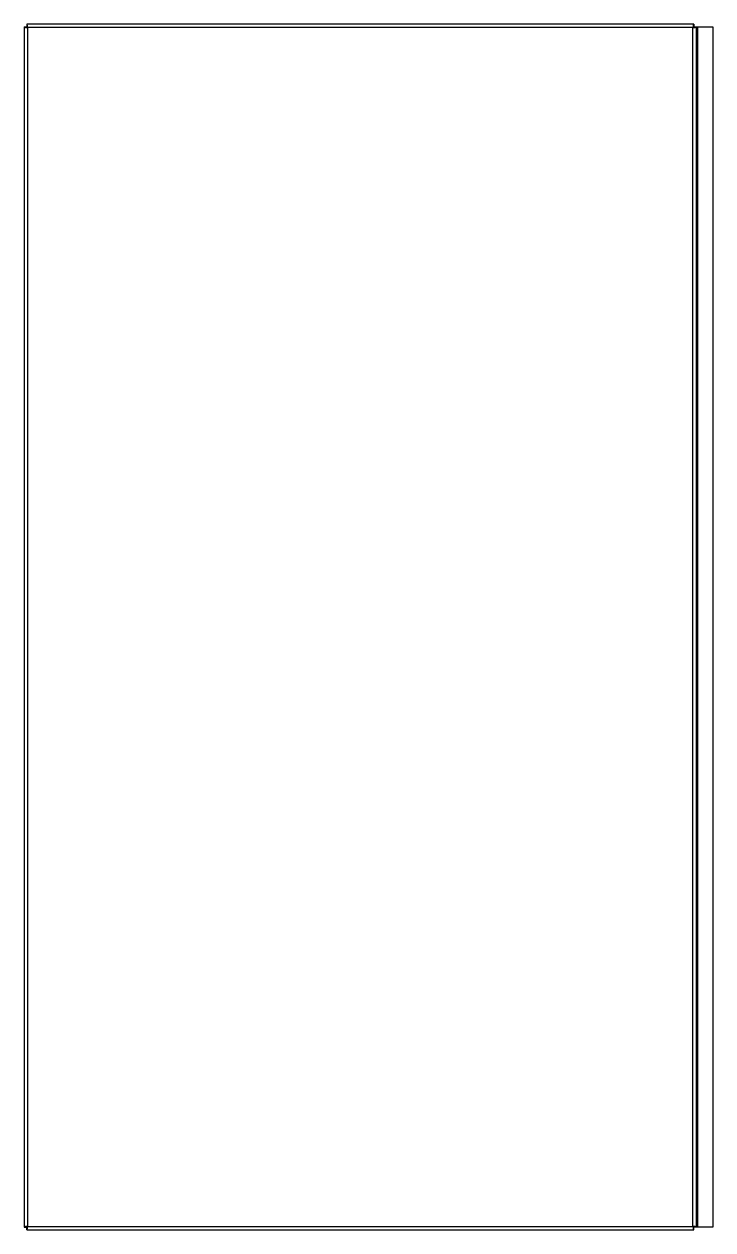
# Model space of a CAD drawing. Header units: inches. Extents: x 0 to 32.4, y 0 to 56.8.
import ezdxf

# ---------------------------------------------------------------- set-up
doc = ezdxf.new("R2010")
doc.units = ezdxf.units.IN
doc.header["$MEASUREMENT"] = 0

msp = doc.modelspace()

# ---------------------------------------------------------------- linework, layer by layer
at = {"color": 7, "linetype": 'Continuous', "lineweight": 25}
for p, q in [((0.132, 56.75), (0.132, 56.645)), ((31.517, 56.75), (0.132, 56.75)), ((31.517, 56.75), (31.517, 56.645)), ((0, 56.618), (0, 0.132)), ((0, 56.618), (0.105, 56.618)), ((31.482, 56.583), (0.167, 56.583)), ((0.167, 56.583), (0.167, 0.167)), ((31.482, 0.167), (31.482, 56.583)), ((31.545, 56.618), (32.42, 56.618)), ((31.649, 0.132), (31.649, 56.618)), ((31.712, 0.132), (31.712, 56.618)), ((32.42, 56.618), (32.42, 0.132)), ((0, 0.132), (0.105, 0.132)), ((0.132, 0), (0.132, 0.105)), ((0.132, 0), (31.517, 0)), ((0.167, 0.167), (31.482, 0.167)), ((31.517, 0), (31.517, 0.105)), ((32.42, 0.132), (31.545, 0.132))]:
    msp.add_line(p, q, dxfattribs=at)
for points, knots in [([(0, 56.618), (0, 56.616), (0.001, 56.615), (0.005, 56.612), (0.009, 56.61), (0.017, 56.607), (0.022, 56.606), (0.034, 56.603), (0.041, 56.602), (0.057, 56.599), (0.065, 56.597), (0.083, 56.594), (0.093, 56.593), (0.113, 56.59), (0.124, 56.589), (0.145, 56.586), (0.156, 56.584), (0.167, 56.583)], [0, 0, 0, 0, 0.125, 0.125, 0.25, 0.25, 0.375, 0.375, 0.5, 0.5, 0.625, 0.625, 0.75, 0.75, 0.875, 0.875, 1, 1, 1, 1]), ([(0.105, 56.618), (0.105, 56.615), (0.106, 56.612), (0.111, 56.607), (0.113, 56.606), (0.117, 56.603), (0.12, 56.602), (0.126, 56.599), (0.129, 56.597), (0.136, 56.594), (0.139, 56.593), (0.151, 56.589), (0.159, 56.586), (0.167, 56.583)], [0, 0, 0, 0, 0.25, 0.25, 0.375, 0.375, 0.5, 0.5, 0.625, 0.625, 0.75, 0.75, 1, 1, 1, 1]), ([(0.167, 56.583), (0.166, 56.594), (0.164, 56.605), (0.161, 56.626), (0.16, 56.637), (0.157, 56.657), (0.156, 56.667), (0.153, 56.685), (0.151, 56.693), (0.148, 56.709), (0.147, 56.716), (0.144, 56.728), (0.143, 56.733), (0.14, 56.741), (0.138, 56.745), (0.135, 56.749), (0.134, 56.75), (0.132, 56.75)], [0, 0, 0, 0, 0.125, 0.125, 0.25, 0.25, 0.375, 0.375, 0.5, 0.5, 0.625, 0.625, 0.75, 0.75, 0.875, 0.875, 1, 1, 1, 1]), ([(0.167, 56.583), (0.164, 56.591), (0.161, 56.599), (0.157, 56.611), (0.156, 56.614), (0.153, 56.621), (0.151, 56.624), (0.148, 56.63), (0.147, 56.633), (0.144, 56.637), (0.143, 56.639), (0.138, 56.644), (0.135, 56.645), (0.132, 56.645)], [0, 0, 0, 0, 0.25, 0.25, 0.375, 0.375, 0.5, 0.5, 0.625, 0.625, 0.75, 0.75, 1, 1, 1, 1]), ([(31.517, 56.75), (31.516, 56.75), (31.514, 56.749), (31.511, 56.745), (31.51, 56.741), (31.507, 56.733), (31.506, 56.728), (31.503, 56.716), (31.501, 56.709), (31.498, 56.693), (31.497, 56.685), (31.494, 56.667), (31.493, 56.657), (31.49, 56.637), (31.488, 56.626), (31.485, 56.605), (31.484, 56.594), (31.482, 56.583)], [0, 0, 0, 0, 0.125, 0.125, 0.25, 0.25, 0.375, 0.375, 0.5, 0.5, 0.625, 0.625, 0.75, 0.75, 0.875, 0.875, 1, 1, 1, 1]), ([(31.517, 56.645), (31.514, 56.645), (31.511, 56.644), (31.507, 56.639), (31.506, 56.637), (31.503, 56.633), (31.501, 56.63), (31.498, 56.624), (31.497, 56.621), (31.494, 56.614), (31.493, 56.611), (31.488, 56.599), (31.485, 56.591), (31.482, 56.583)], [0, 0, 0, 0, 0.25, 0.25, 0.375, 0.375, 0.5, 0.5, 0.625, 0.625, 0.75, 0.75, 1, 1, 1, 1]), ([(31.482, 56.583), (31.493, 56.584), (31.504, 56.586), (31.526, 56.589), (31.536, 56.59), (31.556, 56.593), (31.566, 56.594), (31.584, 56.597), (31.593, 56.599), (31.608, 56.602), (31.615, 56.603), (31.627, 56.606), (31.633, 56.607), (31.641, 56.61), (31.644, 56.612), (31.648, 56.615), (31.649, 56.616), (31.649, 56.618)], [0, 0, 0, 0, 0.125, 0.125, 0.25, 0.25, 0.375, 0.375, 0.5, 0.5, 0.625, 0.625, 0.75, 0.75, 0.875, 0.875, 1, 1, 1, 1]), ([(31.482, 56.583), (31.491, 56.586), (31.499, 56.589), (31.51, 56.593), (31.514, 56.594), (31.52, 56.597), (31.524, 56.599), (31.529, 56.602), (31.532, 56.603), (31.537, 56.606), (31.539, 56.607), (31.543, 56.612), (31.545, 56.615), (31.545, 56.618)], [0, 0, 0, 0, 0.25, 0.25, 0.375, 0.375, 0.5, 0.5, 0.625, 0.625, 0.75, 0.75, 1, 1, 1, 1]), ([(0.167, 0.167), (0.156, 0.166), (0.145, 0.164), (0.124, 0.161), (0.113, 0.16), (0.093, 0.157), (0.083, 0.156), (0.065, 0.153), (0.057, 0.151), (0.041, 0.148), (0.034, 0.147), (0.022, 0.144), (0.017, 0.143), (0.009, 0.14), (0.005, 0.138), (0.001, 0.135), (0, 0.134), (0, 0.132)], [0, 0, 0, 0, 0.125, 0.125, 0.25, 0.25, 0.375, 0.375, 0.5, 0.5, 0.625, 0.625, 0.75, 0.75, 0.875, 0.875, 1, 1, 1, 1]), ([(0.167, 0.167), (0.159, 0.164), (0.151, 0.161), (0.139, 0.157), (0.136, 0.156), (0.129, 0.153), (0.126, 0.151), (0.12, 0.148), (0.117, 0.147), (0.113, 0.144), (0.111, 0.143), (0.106, 0.138), (0.105, 0.135), (0.105, 0.132)], [0, 0, 0, 0, 0.25, 0.25, 0.375, 0.375, 0.5, 0.5, 0.625, 0.625, 0.75, 0.75, 1, 1, 1, 1]), ([(0.132, 0), (0.134, 0), (0.135, 0.001), (0.138, 0.005), (0.14, 0.009), (0.143, 0.017), (0.144, 0.022), (0.147, 0.034), (0.148, 0.041), (0.151, 0.057), (0.153, 0.065), (0.156, 0.083), (0.157, 0.093), (0.16, 0.113), (0.161, 0.124), (0.164, 0.145), (0.166, 0.156), (0.167, 0.167)], [0, 0, 0, 0, 0.125, 0.125, 0.25, 0.25, 0.375, 0.375, 0.5, 0.5, 0.625, 0.625, 0.75, 0.75, 0.875, 0.875, 1, 1, 1, 1]), ([(0.132, 0.105), (0.135, 0.105), (0.138, 0.106), (0.143, 0.111), (0.144, 0.113), (0.147, 0.117), (0.148, 0.12), (0.151, 0.126), (0.153, 0.129), (0.156, 0.136), (0.157, 0.139), (0.161, 0.151), (0.164, 0.159), (0.167, 0.167)], [0, 0, 0, 0, 0.25, 0.25, 0.375, 0.375, 0.5, 0.5, 0.625, 0.625, 0.75, 0.75, 1, 1, 1, 1]), ([(31.649, 0.132), (31.649, 0.134), (31.648, 0.135), (31.644, 0.138), (31.641, 0.14), (31.633, 0.143), (31.627, 0.144), (31.615, 0.147), (31.608, 0.148), (31.593, 0.151), (31.584, 0.153), (31.566, 0.156), (31.557, 0.157), (31.536, 0.16), (31.526, 0.161), (31.504, 0.164), (31.493, 0.166), (31.482, 0.167)], [0, 0, 0, 0, 0.125, 0.125, 0.25, 0.25, 0.375, 0.375, 0.5, 0.5, 0.625, 0.625, 0.75, 0.75, 0.875, 0.875, 1, 1, 1, 1]), ([(31.482, 0.167), (31.484, 0.156), (31.485, 0.145), (31.488, 0.124), (31.49, 0.113), (31.493, 0.093), (31.494, 0.083), (31.497, 0.065), (31.498, 0.057), (31.501, 0.041), (31.503, 0.034), (31.505, 0.022), (31.507, 0.017), (31.51, 0.009), (31.511, 0.005), (31.514, 0.001), (31.516, 0), (31.517, 0)], [0, 0, 0, 0, 0.125, 0.125, 0.25, 0.25, 0.375, 0.375, 0.5, 0.5, 0.625, 0.625, 0.75, 0.75, 0.875, 0.875, 1, 1, 1, 1]), ([(31.482, 0.167), (31.485, 0.159), (31.488, 0.151), (31.493, 0.139), (31.494, 0.136), (31.497, 0.129), (31.498, 0.126), (31.501, 0.12), (31.503, 0.117), (31.505, 0.113), (31.507, 0.111), (31.511, 0.106), (31.514, 0.105), (31.517, 0.105)], [0, 0, 0, 0, 0.25, 0.25, 0.375, 0.375, 0.5, 0.5, 0.625, 0.625, 0.75, 0.75, 1, 1, 1, 1]), ([(31.545, 0.132), (31.545, 0.135), (31.543, 0.138), (31.539, 0.143), (31.537, 0.144), (31.532, 0.147), (31.529, 0.148), (31.524, 0.151), (31.521, 0.153), (31.514, 0.156), (31.51, 0.157), (31.499, 0.161), (31.491, 0.164), (31.482, 0.167)], [0, 0, 0, 0, 0.25, 0.25, 0.375, 0.375, 0.5, 0.5, 0.625, 0.625, 0.75, 0.75, 1, 1, 1, 1])]:
    msp.add_open_spline(points, degree=3, knots=knots, dxfattribs=at)

doc.saveas('drawing.dxf')
